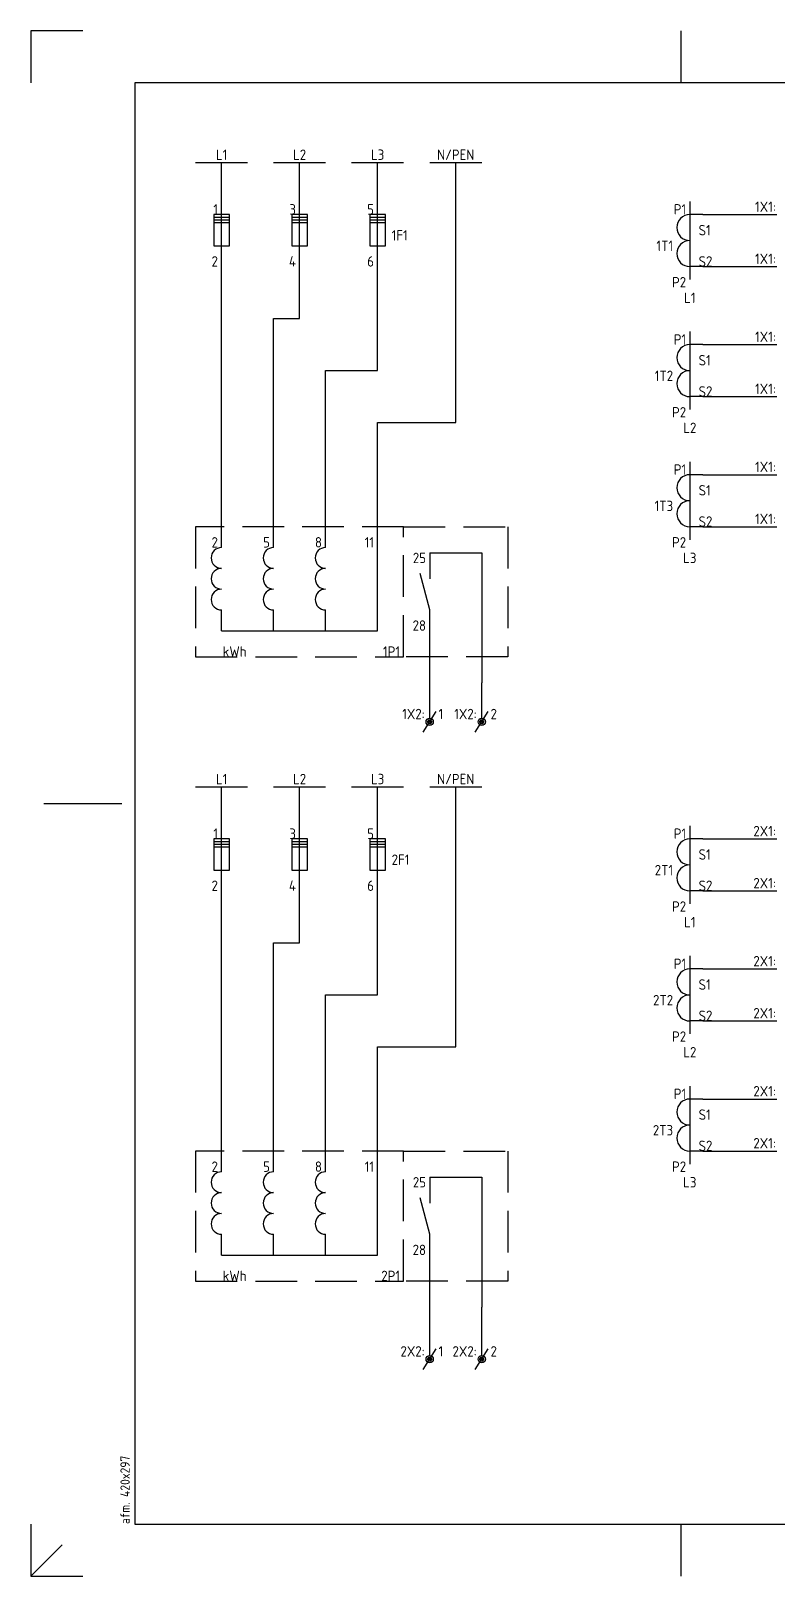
# Model space of a CAD drawing. Header units: millimetres. Extents: x 0 to 420, y 0 to 297.
# Drawn here: x 0 to 143.4, y 0 to 297 of the extents above; entities that cross this region are included whole.
import ezdxf
from ezdxf.enums import TextEntityAlignment as Align

# ---------------------------------------------------------------- set-up
doc = ezdxf.new("R2010")
doc.units = ezdxf.units.MM
doc.linetypes.add('LTY1', pattern=[0])
doc.linetypes.add('LTY5', pattern=[11.5, 8, -3.5])
for name, color, linetype in [('00att018', 1, 'CONTINUOUS'), ('00kad018', 1, 'CONTINUOUS'), ('00kad070', 5, 'CONTINUOUS'), ('BL$2----_KADER', 7, 'CONTINUOUS'), ('KAST AANZICHT', 1, 'CONTINUOUS'), ('PEN1', 7, 'LTY1'), ('PEN3', 7, 'LTY1'), ('PEN4', 7, 'LTY1'), ('PEN5', 7, 'LTY1')]:
    doc.layers.add(name, color=color, linetype=linetype)
doc.styles.add('ISO', font='isocp.shx')
doc.styles.add('NORMSCHRIFT', font='ISO.SHX')

# ---------------------------------------------------------------- blocks, each defined once
blk = doc.blocks.new('a3-windesheim-hor')
at = {"layer": '00kad018', "color": 1}
for p, q in [((0, 297), (0, 287)), ((10, 297), (0, 297)), ((125, 287), (125, 297)), ((2.5, 148.5), (17.5, 148.5)), ((0, 10), (0, 0)), ((125, 0), (125, 10)), ((0, 0), (6, 6)), ((0, 0), (10, 0))]:
    blk.add_line(p, q, dxfattribs=at)
at = {"layer": '00kad070', "color": 5}
for p, q in [((20, 287), (20, 10)), ((410, 287), (20, 287)), ((20, 10), (410, 10))]:
    blk.add_line(p, q, dxfattribs=at)
at = {"layer": '00att018', "color": 1, "style": 'ISO'}
blk.add_text('afm. 420x297', height=1.8, rotation=90, dxfattribs=at).set_placement((19, 10))
blk = doc.blocks.new('P7-SV')
at = {"layer": 'PEN1', "linetype": 'LTY5'}
for p, q in [((-5, 0), (-5, -25)), ((35, 0), (-5, 0)), ((35, -25), (35, 0)), ((-5, -25), (35, -25))]:
    blk.add_line(p, q, dxfattribs=at)
at = {"layer": 'PEN1', "linetype": 'LTY1'}
for p, q in [((0, -4), (0, 0)), ((10, -4), (10, 0)), ((20, -4), (20, 0)), ((30, -20), (30, 0)), ((0, -20), (0, -16)), ((10, -20), (10, -16)), ((20, -20), (20, -16)), ((0, -20), (30, -20))]:
    blk.add_line(p, q, dxfattribs=at)
for centre in [(0, -6), (10, -6), (20, -6), (0, -10), (10, -10), (20, -10), (0, -14), (10, -14), (20, -14)]:
    blk.add_arc(centre, 2, 90, 270, dxfattribs=at)
at = {"layer": 'PEN4', "style": 'NORMSCHRIFT', "flags": 8}
for tag, p in [('CODE_21', (-0.7, -4)), ('CODE_21', (9.3, -4)), ('CODE_21', (19.3, -4)), ('CODE_21', (29.3, -4)), ('CODE_21', (39.3, -7)), ('CODE_21', (39.3, -20)), ('CODE_4', (34.3, -25)), ('CODE_3', (34.3, -25)), ('CODE_2', (34.3, -25)), ('CODE_1', (34.3, -25))]:
    blk.add_attdef(tag, text='', height=2, dxfattribs=at).set_placement(p, align=Align.RIGHT)
for tag, p in [('CODE_1003', (42.2, -14.5)), ('CODE_51', (0.2, -25))]:
    blk.add_attdef(tag, p, '', height=2, dxfattribs=at)
blk = doc.blocks.new('PULS')
at = {"layer": 'PEN1', "linetype": 'LTY5'}
for p, q in [((0, 0), (20, 0)), ((20, 0), (20, -25)), ((20, -25), (0, -25))]:
    blk.add_line(p, q, dxfattribs=at)
at = {"layer": 'PEN1', "linetype": 'LTY1'}
for p, q in [((5, -5), (5, -10)), ((5, -5), (15, -5)), ((15, -5), (15, -30)), ((5, -16), (3.2, -9)), ((5, -30), (5, -16))]:
    blk.add_line(p, q, dxfattribs=at)
blk = doc.blocks.new('X2')
at = {"layer": 'PEN1', "linetype": 'LTY1'}
blk.add_line((-1.25, -2), (1.25, 2), dxfattribs=at)
for radius in [0.7, 0.4, 0.2]:
    blk.add_circle((0, 0), radius, dxfattribs=at)
at = {"layer": 'PEN4', "style": 'NORMSCHRIFT', "flags": 8}
for tag in ['CODE_4', 'CODE_3', 'CODE_2', 'CODE_1']:
    blk.add_attdef(tag, text='', height=2, dxfattribs=at).set_placement((-0.95, 0.5), align=Align.RIGHT)
for tag, p in [('CODE_21', (1.7, 0.5)), ('CODE_40', (0.95, -4.5))]:
    blk.add_attdef(tag, p, '', height=2, dxfattribs=at)
blk = doc.blocks.new('F4-')
at = {"layer": 'PEN1', "linetype": 'LTY1'}
for p, q in [((-1.5, 0), (-1.5, -6)), ((1.5, 0), (-1.5, 0)), ((0, -6), (0, 0)), ((1.5, -6), (1.5, 0)), ((-1.5, -1.5), (1.5, -1.5)), ((-1.5, -6), (1.5, -6))]:
    blk.add_line(p, q, dxfattribs=at)
at = {"layer": 'PEN3', "linetype": 'LTY1'}
for p, q in [((-1.5, -0.5), (1.5, -0.5)), ((-1.5, -1), (1.5, -1))]:
    blk.add_line(p, q, dxfattribs=at)
at = {"layer": 'PEN4', "style": 'NORMSCHRIFT', "flags": 8}
blk.add_attdef('CODE_1003', text='', height=2, rotation=270, dxfattribs=at).set_placement((-4, 0.7), align=Align.RIGHT)
for p in [(-0.7, 0), (-0.7, -10)]:
    blk.add_attdef('CODE_1003', text='', height=2, dxfattribs=at).set_placement(p, align=Align.RIGHT)
blk.add_attdef('CODE_1003', (-4, -6.7), '', height=2, rotation=270, dxfattribs=at)
blk = doc.blocks.new('T3')
at = {"layer": 'PEN1', "linetype": 'LTY1'}
for p, q in [((0, 0), (-2.5, 0)), ((0, -10), (-2.5, -10))]:
    blk.add_line(p, q, dxfattribs=at)
for centre in [(-2.5, -2.5), (-2.5, -7.5)]:
    blk.add_arc(centre, 2.5, 90, 270, dxfattribs=at)
at = {"layer": 'PEN5', "linetype": 'LTY1'}
blk.add_line((-2.5, 2.5), (-2.5, -12.5), dxfattribs=at)
at = {"layer": 'PEN4', "style": 'NORMSCHRIFT', "flags": 8}
for p in [(-2.5, 3), (-2.5, -17)]:
    blk.add_attdef('CODE_40', text='', height=2, dxfattribs=at).set_placement(p, align=Align.CENTER)
for tag, p in [('CODE_21', (-3.2, 0)), ('CODE_4', (-5.7, -7)), ('CODE_3', (-5.7, -7)), ('CODE_2', (-5.7, -7)), ('CODE_1', (-5.7, -7)), ('CODE_21', (-3.2, -14))]:
    blk.add_attdef(tag, text='', height=2, dxfattribs=at).set_placement(p, align=Align.RIGHT)
for p in [(-0.8, -4), (-0.8, -10)]:
    blk.add_attdef('CODE_21', p, '', height=2, dxfattribs=at)
blk = doc.blocks.new('F4')
at = {"layer": 'PEN1', "linetype": 'LTY1'}
for p, q in [((-1.5, 0), (-1.5, -6)), ((1.5, 0), (-1.5, 0)), ((0, -6), (0, 0)), ((1.5, -6), (1.5, 0)), ((-1.5, -1.5), (1.5, -1.5)), ((-1.5, -6), (1.5, -6))]:
    blk.add_line(p, q, dxfattribs=at)
at = {"layer": 'PEN3', "linetype": 'LTY1'}
for p, q in [((-1.5, -0.5), (1.5, -0.5)), ((-1.5, -1), (1.5, -1))]:
    blk.add_line(p, q, dxfattribs=at)
at = {"layer": 'PEN4', "style": 'NORMSCHRIFT', "flags": 8}
blk.add_attdef('CODE_1003', text='', height=2, rotation=270, dxfattribs=at).set_placement((-4, 0.7), align=Align.RIGHT)
for p in [(-0.7, 0), (-0.7, -10)]:
    blk.add_attdef('CODE_1003', text='', height=2, dxfattribs=at).set_placement(p, align=Align.RIGHT)
blk.add_attdef('CODE_1003', text='', height=2, rotation=270, dxfattribs=at).set_placement((2, -3), align=Align.CENTER)
blk.add_attdef('CODE_1003', (2.7, -5), '', height=2, dxfattribs=at)
blk.add_attdef('CODE_1003', (-4, -6.7), '', height=2, rotation=270, dxfattribs=at)

msp = doc.modelspace()

# ---------------------------------------------------------------- linework, layer by layer
at = {"layer": 'KAST AANZICHT', "linetype": 'LTY1'}
for p, q in [((31.65, 271.7), (36.65, 271.7)), ((36.65, 271.7), (41.65, 271.7)), ((36.65, 261.7), (36.65, 271.7)), ((46.65, 271.7), (51.65, 271.7)), ((51.65, 261.7), (51.65, 271.7)), ((51.65, 271.7), (56.65, 271.7)), ((61.65, 271.7), (66.65, 271.7)), ((66.65, 271.7), (71.65, 271.7)), ((66.65, 261.7), (66.65, 271.7)), ((76.65, 271.7), (81.65, 271.7)), ((81.65, 221.7), (81.65, 271.7)), ((81.65, 271.7), (86.65, 271.7)), ((129.15, 261.7), (143.4, 261.7)), ((36.65, 255.7), (36.65, 256.7)), ((36.65, 201.7), (36.65, 255.7)), ((51.65, 241.7), (51.65, 255.7)), ((66.65, 231.7), (66.65, 255.7)), ((129.15, 251.7), (143.4, 251.7)), ((46.65, 201.7), (46.65, 241.7)), ((46.65, 241.7), (51.65, 241.7)), ((129.15, 236.7), (143.4, 236.7)), ((56.65, 201.7), (56.65, 231.7)), ((56.65, 231.7), (66.65, 231.7)), ((129.15, 226.7), (143.4, 226.7)), ((66.65, 201.7), (66.65, 221.7)), ((66.65, 221.7), (81.65, 221.7)), ((129.15, 211.7), (143.4, 211.7)), ((129.15, 201.7), (143.4, 201.7)), ((76.65, 164.95), (76.65, 171.7)), ((86.65, 164.95), (86.65, 171.7)), ((31.65, 151.7), (36.65, 151.7)), ((36.65, 151.7), (41.65, 151.7)), ((36.65, 141.7), (36.65, 151.7)), ((46.65, 151.7), (51.65, 151.7)), ((51.65, 141.7), (51.65, 151.7)), ((51.65, 151.7), (56.65, 151.7)), ((61.65, 151.7), (66.65, 151.7)), ((66.65, 151.7), (71.65, 151.7)), ((66.65, 141.7), (66.65, 151.7)), ((76.65, 151.7), (81.65, 151.7)), ((81.65, 101.7), (81.65, 151.7)), ((81.65, 151.7), (86.65, 151.7)), ((129.15, 141.7), (143.4, 141.7)), ((36.65, 135.7), (36.65, 136.7)), ((36.65, 81.7), (36.65, 135.7)), ((51.65, 121.7), (51.65, 135.7)), ((66.65, 111.7), (66.65, 135.7)), ((129.15, 131.7), (143.4, 131.7)), ((46.65, 81.7), (46.65, 121.7)), ((46.65, 121.7), (51.65, 121.7)), ((129.15, 116.7), (143.4, 116.7)), ((56.65, 81.7), (56.65, 111.7)), ((56.65, 111.7), (66.65, 111.7)), ((129.15, 106.7), (143.4, 106.7)), ((66.65, 81.7), (66.65, 101.7)), ((66.65, 101.7), (81.65, 101.7)), ((129.15, 91.7), (143.4, 91.7)), ((129.15, 81.7), (143.4, 81.7)), ((76.65, 42.45), (76.65, 51.7)), ((86.65, 42.45), (86.65, 51.7))]:
    msp.add_line(p, q, dxfattribs=at)

# ---------------------------------------------------------------- block references
at = {"layer": 'BL$2----_KADER'}
msp.add_blockref('a3-windesheim-hor', (0, 0), dxfattribs=at)
at = {"layer": 'KAST AANZICHT'}
ref = msp.add_blockref('F4-', (36.65, 261.7), dxfattribs=at)
ref.add_attrib('CODE_1003', '1', dxfattribs={"layer": 'PEN4', "height": 2, "style": 'NORMSCHRIFT', "flags": 8}).set_placement((35.95, 261.7), align=Align.RIGHT)
ref.add_attrib('CODE_1003', '2', dxfattribs={"layer": 'PEN4', "height": 2, "style": 'NORMSCHRIFT', "flags": 8}).set_placement((35.95, 251.7), align=Align.RIGHT)
ref = msp.add_blockref('F4-', (51.65, 261.7), dxfattribs=at)
ref.add_attrib('CODE_1003', '3', dxfattribs={"layer": 'PEN4', "height": 2, "style": 'NORMSCHRIFT', "flags": 8}).set_placement((50.95, 261.7), align=Align.RIGHT)
ref.add_attrib('CODE_1003', '4', dxfattribs={"layer": 'PEN4', "height": 2, "style": 'NORMSCHRIFT', "flags": 8}).set_placement((50.95, 251.7), align=Align.RIGHT)
ref = msp.add_blockref('F4', (66.65, 261.7), dxfattribs=at)
ref.add_attrib('CODE_1003', '5', dxfattribs={"layer": 'PEN4', "height": 2, "style": 'NORMSCHRIFT', "flags": 8}).set_placement((65.95, 261.7), align=Align.RIGHT)
ref.add_attrib('CODE_1003', '6', dxfattribs={"layer": 'PEN4', "height": 2, "style": 'NORMSCHRIFT', "flags": 8}).set_placement((65.95, 251.7), align=Align.RIGHT)
ref = msp.add_blockref('T3', (129.15, 261.7), dxfattribs=at)
ref.add_attrib('CODE_21', 'P1', dxfattribs={"layer": 'PEN4', "height": 2, "style": 'NORMSCHRIFT', "flags": 8}).set_placement((125.95, 261.7), align=Align.RIGHT)
ref.add_attrib('CODE_21', 'P2', dxfattribs={"layer": 'PEN4', "height": 2, "style": 'NORMSCHRIFT', "flags": 8}).set_placement((125.95, 247.7), align=Align.RIGHT)
ref.add_attrib('CODE_21', 'S1', (128.35, 257.7), dxfattribs={"layer": 'PEN4', "height": 2, "style": 'NORMSCHRIFT', "flags": 8})
ref.add_attrib('CODE_21', 'S2', (128.35, 251.7), dxfattribs={"layer": 'PEN4', "height": 2, "style": 'NORMSCHRIFT', "flags": 8})
ref.add_attrib('CODE_40', 'L1', dxfattribs={"layer": 'PEN4', "height": 2, "style": 'NORMSCHRIFT', "flags": 8}).set_placement((126.65, 244.7), align=Align.CENTER)
ref = msp.add_blockref('T3', (129.15, 236.7), dxfattribs=at)
ref.add_attrib('CODE_21', 'P1', dxfattribs={"layer": 'PEN4', "height": 2, "style": 'NORMSCHRIFT', "flags": 8}).set_placement((125.95, 236.7), align=Align.RIGHT)
ref.add_attrib('CODE_21', 'P2', dxfattribs={"layer": 'PEN4', "height": 2, "style": 'NORMSCHRIFT', "flags": 8}).set_placement((125.95, 222.7), align=Align.RIGHT)
ref.add_attrib('CODE_21', 'S1', (128.35, 232.7), dxfattribs={"layer": 'PEN4', "height": 2, "style": 'NORMSCHRIFT', "flags": 8})
ref.add_attrib('CODE_21', 'S2', (128.35, 226.7), dxfattribs={"layer": 'PEN4', "height": 2, "style": 'NORMSCHRIFT', "flags": 8})
ref.add_attrib('CODE_40', 'L2', dxfattribs={"layer": 'PEN4', "height": 2, "style": 'NORMSCHRIFT', "flags": 8}).set_placement((126.65, 219.7), align=Align.CENTER)
ref = msp.add_blockref('T3', (129.15, 211.7), dxfattribs=at)
ref.add_attrib('CODE_21', 'P1', dxfattribs={"layer": 'PEN4', "height": 2, "style": 'NORMSCHRIFT', "flags": 8}).set_placement((125.95, 211.7), align=Align.RIGHT)
ref.add_attrib('CODE_21', 'P2', dxfattribs={"layer": 'PEN4', "height": 2, "style": 'NORMSCHRIFT', "flags": 8}).set_placement((125.95, 197.7), align=Align.RIGHT)
ref.add_attrib('CODE_21', 'S1', (128.35, 207.7), dxfattribs={"layer": 'PEN4', "height": 2, "style": 'NORMSCHRIFT', "flags": 8})
ref.add_attrib('CODE_21', 'S2', (128.35, 201.7), dxfattribs={"layer": 'PEN4', "height": 2, "style": 'NORMSCHRIFT', "flags": 8})
ref.add_attrib('CODE_40', 'L3', dxfattribs={"layer": 'PEN4', "height": 2, "style": 'NORMSCHRIFT', "flags": 8}).set_placement((126.65, 194.7), align=Align.CENTER)
ref = msp.add_blockref('P7-SV', (36.65, 201.7), dxfattribs=at)
ref.add_attrib('CODE_51', 'kWh', (36.85, 176.7), dxfattribs={"layer": 'PEN4', "height": 2, "style": 'NORMSCHRIFT', "flags": 8})
ref.add_attrib('CODE_21', '2', dxfattribs={"layer": 'PEN4', "height": 2, "style": 'NORMSCHRIFT', "flags": 8}).set_placement((35.95, 197.7), align=Align.RIGHT)
ref.add_attrib('CODE_21', '5', dxfattribs={"layer": 'PEN4', "height": 2, "style": 'NORMSCHRIFT', "flags": 8}).set_placement((45.95, 197.7), align=Align.RIGHT)
ref.add_attrib('CODE_21', '8', dxfattribs={"layer": 'PEN4', "height": 2, "style": 'NORMSCHRIFT', "flags": 8}).set_placement((55.95, 197.7), align=Align.RIGHT)
ref.add_attrib('CODE_21', '11', dxfattribs={"layer": 'PEN4', "height": 2, "style": 'NORMSCHRIFT', "flags": 8}).set_placement((65.95, 197.7), align=Align.RIGHT)
ref.add_attrib('CODE_21', '25', dxfattribs={"layer": 'PEN4', "height": 2, "style": 'NORMSCHRIFT', "flags": 8}).set_placement((75.95, 194.7), align=Align.RIGHT)
ref.add_attrib('CODE_21', '28', dxfattribs={"layer": 'PEN4', "height": 2, "style": 'NORMSCHRIFT', "flags": 8}).set_placement((75.95, 181.7), align=Align.RIGHT)
for p in [(71.65, 201.7), (71.65, 81.7)]:
    msp.add_blockref('PULS', p, dxfattribs=at)
ref = msp.add_blockref('X2', (76.65, 164.2), dxfattribs=at)
ref.add_attrib('CODE_21', '1', (78.35, 164.7), dxfattribs={"layer": 'PEN4', "height": 2, "style": 'NORMSCHRIFT', "flags": 8})
ref = msp.add_blockref('X2', (86.65, 164.2), dxfattribs=at)
ref.add_attrib('CODE_21', '2', (88.35, 164.7), dxfattribs={"layer": 'PEN4', "height": 2, "style": 'NORMSCHRIFT', "flags": 8})
ref = msp.add_blockref('F4-', (36.65, 141.7), dxfattribs=at)
ref.add_attrib('CODE_1003', '1', dxfattribs={"layer": 'PEN4', "height": 2, "style": 'NORMSCHRIFT', "flags": 8}).set_placement((35.95, 141.7), align=Align.RIGHT)
ref.add_attrib('CODE_1003', '2', dxfattribs={"layer": 'PEN4', "height": 2, "style": 'NORMSCHRIFT', "flags": 8}).set_placement((35.95, 131.7), align=Align.RIGHT)
ref = msp.add_blockref('F4-', (51.65, 141.7), dxfattribs=at)
ref.add_attrib('CODE_1003', '3', dxfattribs={"layer": 'PEN4', "height": 2, "style": 'NORMSCHRIFT', "flags": 8}).set_placement((50.95, 141.7), align=Align.RIGHT)
ref.add_attrib('CODE_1003', '4', dxfattribs={"layer": 'PEN4', "height": 2, "style": 'NORMSCHRIFT', "flags": 8}).set_placement((50.95, 131.7), align=Align.RIGHT)
ref = msp.add_blockref('F4', (66.65, 141.7), dxfattribs=at)
ref.add_attrib('CODE_1003', '5', dxfattribs={"layer": 'PEN4', "height": 2, "style": 'NORMSCHRIFT', "flags": 8}).set_placement((65.95, 141.7), align=Align.RIGHT)
ref.add_attrib('CODE_1003', '6', dxfattribs={"layer": 'PEN4', "height": 2, "style": 'NORMSCHRIFT', "flags": 8}).set_placement((65.95, 131.7), align=Align.RIGHT)
ref = msp.add_blockref('T3', (129.15, 141.7), dxfattribs=at)
ref.add_attrib('CODE_21', 'P1', dxfattribs={"layer": 'PEN4', "height": 2, "style": 'NORMSCHRIFT', "flags": 8}).set_placement((125.95, 141.7), align=Align.RIGHT)
ref.add_attrib('CODE_21', 'P2', dxfattribs={"layer": 'PEN4', "height": 2, "style": 'NORMSCHRIFT', "flags": 8}).set_placement((125.95, 127.7), align=Align.RIGHT)
ref.add_attrib('CODE_21', 'S1', (128.35, 137.7), dxfattribs={"layer": 'PEN4', "height": 2, "style": 'NORMSCHRIFT', "flags": 8})
ref.add_attrib('CODE_21', 'S2', (128.35, 131.7), dxfattribs={"layer": 'PEN4', "height": 2, "style": 'NORMSCHRIFT', "flags": 8})
ref.add_attrib('CODE_40', 'L1', dxfattribs={"layer": 'PEN4', "height": 2, "style": 'NORMSCHRIFT', "flags": 8}).set_placement((126.65, 124.7), align=Align.CENTER)
ref = msp.add_blockref('T3', (129.15, 116.7), dxfattribs=at)
ref.add_attrib('CODE_21', 'P1', dxfattribs={"layer": 'PEN4', "height": 2, "style": 'NORMSCHRIFT', "flags": 8}).set_placement((125.95, 116.7), align=Align.RIGHT)
ref.add_attrib('CODE_21', 'P2', dxfattribs={"layer": 'PEN4', "height": 2, "style": 'NORMSCHRIFT', "flags": 8}).set_placement((125.95, 102.7), align=Align.RIGHT)
ref.add_attrib('CODE_21', 'S1', (128.35, 112.7), dxfattribs={"layer": 'PEN4', "height": 2, "style": 'NORMSCHRIFT', "flags": 8})
ref.add_attrib('CODE_21', 'S2', (128.35, 106.7), dxfattribs={"layer": 'PEN4', "height": 2, "style": 'NORMSCHRIFT', "flags": 8})
ref.add_attrib('CODE_40', 'L2', dxfattribs={"layer": 'PEN4', "height": 2, "style": 'NORMSCHRIFT', "flags": 8}).set_placement((126.65, 99.7), align=Align.CENTER)
ref = msp.add_blockref('T3', (129.15, 91.7), dxfattribs=at)
ref.add_attrib('CODE_21', 'P1', dxfattribs={"layer": 'PEN4', "height": 2, "style": 'NORMSCHRIFT', "flags": 8}).set_placement((125.95, 91.7), align=Align.RIGHT)
ref.add_attrib('CODE_21', 'P2', dxfattribs={"layer": 'PEN4', "height": 2, "style": 'NORMSCHRIFT', "flags": 8}).set_placement((125.95, 77.7), align=Align.RIGHT)
ref.add_attrib('CODE_21', 'S1', (128.35, 87.7), dxfattribs={"layer": 'PEN4', "height": 2, "style": 'NORMSCHRIFT', "flags": 8})
ref.add_attrib('CODE_21', 'S2', (128.35, 81.7), dxfattribs={"layer": 'PEN4', "height": 2, "style": 'NORMSCHRIFT', "flags": 8})
ref.add_attrib('CODE_40', 'L3', dxfattribs={"layer": 'PEN4', "height": 2, "style": 'NORMSCHRIFT', "flags": 8}).set_placement((126.65, 74.7), align=Align.CENTER)
ref = msp.add_blockref('P7-SV', (36.65, 81.7), dxfattribs=at)
ref.add_attrib('CODE_51', 'kWh', (36.85, 56.7), dxfattribs={"layer": 'PEN4', "height": 2, "style": 'NORMSCHRIFT', "flags": 8})
ref.add_attrib('CODE_21', '2', dxfattribs={"layer": 'PEN4', "height": 2, "style": 'NORMSCHRIFT', "flags": 8}).set_placement((35.95, 77.7), align=Align.RIGHT)
ref.add_attrib('CODE_21', '5', dxfattribs={"layer": 'PEN4', "height": 2, "style": 'NORMSCHRIFT', "flags": 8}).set_placement((45.95, 77.7), align=Align.RIGHT)
ref.add_attrib('CODE_21', '8', dxfattribs={"layer": 'PEN4', "height": 2, "style": 'NORMSCHRIFT', "flags": 8}).set_placement((55.95, 77.7), align=Align.RIGHT)
ref.add_attrib('CODE_21', '11', dxfattribs={"layer": 'PEN4', "height": 2, "style": 'NORMSCHRIFT', "flags": 8}).set_placement((65.95, 77.7), align=Align.RIGHT)
ref.add_attrib('CODE_21', '25', dxfattribs={"layer": 'PEN4', "height": 2, "style": 'NORMSCHRIFT', "flags": 8}).set_placement((75.95, 74.7), align=Align.RIGHT)
ref.add_attrib('CODE_21', '28', dxfattribs={"layer": 'PEN4', "height": 2, "style": 'NORMSCHRIFT', "flags": 8}).set_placement((75.95, 61.7), align=Align.RIGHT)
ref = msp.add_blockref('X2', (76.65, 41.7), dxfattribs=at)
ref.add_attrib('CODE_21', '1', (78.35, 42.2), dxfattribs={"layer": 'PEN4', "height": 2, "style": 'NORMSCHRIFT', "flags": 8})
ref = msp.add_blockref('X2', (86.65, 41.7), dxfattribs=at)
ref.add_attrib('CODE_21', '2', (88.35, 42.2), dxfattribs={"layer": 'PEN4', "height": 2, "style": 'NORMSCHRIFT', "flags": 8})

# ---------------------------------------------------------------- texts
at = {"layer": 'KAST AANZICHT', "style": 'NORMSCHRIFT'}
for s, p in [('L1', (36.65, 272.2)), ('L1', (36.65, 272.2)), ('L2', (51.65, 272.2)), ('L3', (66.65, 272.2)), ('N/PEN', (81.65, 272.2)), ('L1', (36.65, 152.2)), ('L1', (36.65, 152.2)), ('L2', (51.65, 152.2)), ('L3', (66.65, 152.2)), ('N/PEN', (81.65, 152.2))]:
    msp.add_text(s, height=2, dxfattribs=at).set_placement(p, align=Align.CENTER)
for s, p in [('1X1:', (143.2, 262.2)), ('1T1', (123.45, 254.7)), ('1X1:', (143.2, 252.2)), ('1X1:', (143.2, 237.2)), ('1T2', (123.45, 229.7)), ('1X1:', (143.2, 227.2)), ('1X1:', (143.2, 212.2)), ('1T3', (123.45, 204.7)), ('1X1:', (143.2, 202.2)), ('1P1', (70.95, 176.7)), ('1X2:', (75.7, 164.7)), ('1X2:', (85.7, 164.7)), ('2X1:', (143.2, 142.2)), ('2T1', (123.45, 134.7)), ('2X1:', (143.2, 132.2)), ('2X1:', (143.2, 117.2)), ('2T2', (123.45, 109.7)), ('2X1:', (143.2, 107.2)), ('2X1:', (143.2, 92.2)), ('2T3', (123.45, 84.7)), ('2X1:', (143.2, 82.2)), ('2P1', (70.95, 56.7)), ('2X2:', (75.7, 42.2)), ('2X2:', (85.7, 42.2))]:
    msp.add_text(s, height=2, dxfattribs=at).set_placement(p, align=Align.RIGHT)
for s, p in [('1F1', (69.35, 256.7)), ('2F1', (69.35, 136.7))]:
    msp.add_text(s, height=2, dxfattribs=at).set_placement(p)

doc.saveas('drawing.dxf')
